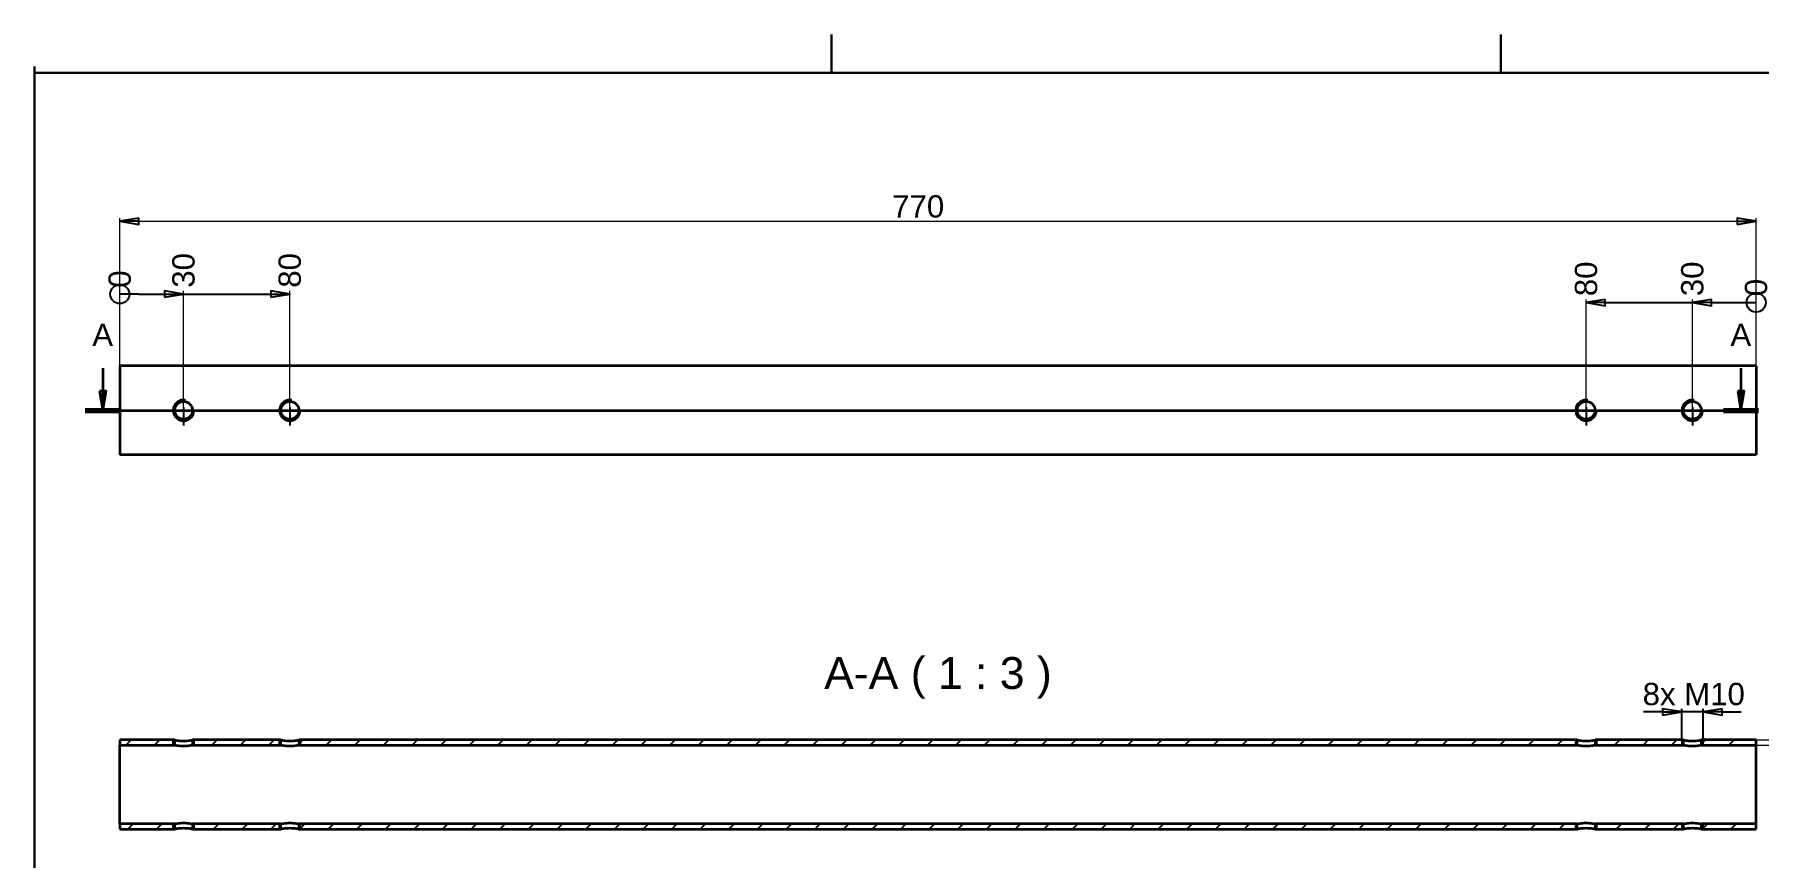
# Paper-space layout 'Blatt_1' of a CAD drawing. Header units: millimetres. Extents: x 30 to 1247, y 29 to 879.
# Drawn here: x 30 to 841, y 492 to 879 of the extents above; entities that cross this region are included whole.
import ezdxf

# ---------------------------------------------------------------- set-up
doc = ezdxf.new("R2010")
doc.units = ezdxf.units.MM
doc.header["$LTSCALE"] = 3
for name, color, linetype, lineweight in [('AM_0', 7, 'Continuous', 35), ('AM_10', 7, 'Continuous', 35), ('AM_6', 7, 'Continuous', 35)]:
    doc.layers.add(name, color=color, linetype=linetype, lineweight=lineweight)
for name, color, linetype, lineweight, true_color in [('AM_4', 3, 'Continuous', 25, 0x00ff00), ('AM_5', 3, 'Continuous', 25, 0x00ff00), ('AM_7', 4, 'Continuous', 25, 0x00ffff), ('AM_8', 1, 'Continuous', 25, 0xff0000), ('Skizziergeometrie(Böma)', 179, 'Continuous', 30, 0x262659)]:
    doc.layers.add(name, color=color, linetype=linetype, lineweight=lineweight, true_color=true_color)
doc.styles.add('WEC-3_5', font='arial.ttf')
doc.styles.add('WEC-5', font='arial.ttf')
doc.dimstyles.new('WEC_BEM', dxfattribs={"dimscale": 3, "dimtxt": 3.5, "dimasz": 3, "dimexe": 0.5, "dimexo": 0, "dimgap": 0.5, "dimtad": 1, "dimrnd": 1e-08, "dimtxsty": 'WEC-3_5', "dimblk": 'Filled-1', "dimcen": 0.09, "dimdle": 12, "dimclrd": 256, "dimclre": 256, "dimclrt": 7, "dimadec": 1, "dimazin": 2, "dimtfac": 0.571429, "dimtdec": 3, "dimtmove": 0, "dimatfit": 3, "dimldrblk": 'Filled-1', "dimfxl": 1, "dimtolj": 1, "dimlwd": 15, "dimlwe": 15, "dimarcsym": 0})
pattern_1 = [(45, (0, 0), (-6.73519, 6.73519), [])]

# ---------------------------------------------------------------- blocks, each defined once
blk = doc.blocks.new('Ränder A3')
at = {"layer": 'Skizziergeometrie(Böma)'}
for q in [(410, 287), (10, 10)]:
    blk.add_line((10, 287), q, dxfattribs=at)
blk = doc.blocks.new('Faltmarken_A3')
at = {"layer": 'Skizziergeometrie(Böma)'}
for p, q in [((125, 0), (125, 6)), ((230, 0), (230, 6)), ((0, 0), (0, 1))]:
    blk.add_line(p, q, dxfattribs=at)
blk = doc.blocks.new('2DTransSchnitt0')
at = {"layer": 'AM_10', "linetype": 'Continuous'}
for p, q in [((20.72, 240.63), (20.72, 237.03)), ((277.66, 240.63), (277.66, 237.03)), ((20.22, 237.03), (20.72, 234.03)), ((21.22, 237.03), (20.22, 237.03)), ((20.72, 237.03), (20.72, 234.03)), ((20.72, 234.03), (21.22, 237.03)), ((277.16, 237.03), (277.66, 234.03)), ((278.16, 237.03), (277.16, 237.03)), ((277.66, 237.03), (277.66, 234.03)), ((277.66, 234.03), (278.16, 237.03)), ((17.97, 234.03), (280.4, 234.03))]:
    blk.add_line(p, q, dxfattribs=at)
at = {"layer": 'AM_10', "linetype": 'Continuous', "lineweight": 70}
for p, q in [((17.97, 234.03), (23.46, 234.03)), ((274.91, 234.03), (280.4, 234.03))]:
    blk.add_line(p, q, dxfattribs=at)
at = {"layer": 'AM_10', "linetype": 'Continuous', "flags": 128}
for points in [[(20.22, 237.03), (20.72, 234.03), (21.22, 237.03), (20.22, 237.03)], [(277.16, 237.03), (277.66, 234.03), (278.16, 237.03), (277.16, 237.03)]]:
    blk.add_lwpolyline(points, dxfattribs=at)
at = {"layer": 'AM_10'}
for points in [[(20.22, 237.03), (20.72, 234.03), (21.22, 237.03), (20.22, 237.03)], [(277.16, 237.03), (277.66, 234.03), (278.16, 237.03), (277.16, 237.03)]]:
    blk.add_solid(points, dxfattribs=at)
at = {"layer": 'AM_10', "char_height": 3.5, "attachment_point": 7, "style": 'WEC-3_5'}
for insert in [(19.07, 244.13), (276.02, 244.13)]:
    blk.add_mtext('A', dxfattribs=dict(at, insert=insert))
blk = doc.blocks.new('Filled-1')
at = {"color": 0}
for p, q in [((0, 0), (-1, 0.167)), ((-1, 0.167), (-1, -0.167)), ((-1, 0), (0, 0)), ((-1, -0.167), (0, 0))]:
    blk.add_line(p, q, dxfattribs=at)
at = {"color": 0, "flags": 128}
blk.add_lwpolyline([(-1, -0.167), (0, 0), (-1, 0.167), (-1, -0.167)], dxfattribs=at)
at = {"color": 0}
blk.add_solid([(-1, -0.167), (0, 0), (-1, 0.167), (-1, -0.167)], dxfattribs=at)
blk = doc.blocks.new('*D22')
at = {"layer": 'AM_5', "linetype": 'Continuous', "lineweight": 15, "transparency": 16777216}
for p, q in [((70.16, 723.09), (70.16, 792.62)), ((79.16, 791.12), (831.16, 791.12)), ((840.16, 723.09), (840.16, 792.62))]:
    blk.add_line(p, q, dxfattribs=at)
at = {"layer": 'Defpoints', "color": 0, "linetype": 'Continuous', "transparency": 16777216}
for p in [(840.16, 791.12), (70.16, 723.09), (840.16, 723.09)]:
    blk.add_point(p, dxfattribs=at)
at = {"layer": 'AM_5', "linetype": 'Continuous', "lineweight": 15, "transparency": 16777216, "xscale": 9, "yscale": 9, "zscale": 9, "rotation": 180}
blk.add_blockref('Filled-1', (70.16, 791.12), dxfattribs=at)
at = {"layer": 'AM_5', "linetype": 'Continuous', "lineweight": 15, "transparency": 16777216, "xscale": 9, "yscale": 9, "zscale": 9}
blk.add_blockref('Filled-1', (840.16, 791.12), dxfattribs=at)
at = {"layer": 'AM_5', "color": 7, "linetype": 'Continuous', "lineweight": 18, "transparency": 16777216, "insert": (433.62, 803.34), "char_height": 10.5, "attachment_point": 1, "style": 'WEC-3_5'}
blk.add_mtext('\\A1;770', dxfattribs=at)
blk = doc.blocks.new('*D23')
at = {"layer": 'AM_5', "linetype": 'Continuous', "lineweight": 15, "transparency": 16777216}
blk.add_line((70.16, 723.09), (70.16, 758.31), dxfattribs=at)
at = {"layer": 'Defpoints', "color": 0, "linetype": 'Continuous', "transparency": 16777216}
for p in [(70.16, 758.31), (70.16, 723.09), (70.16, 723.09)]:
    blk.add_point(p, dxfattribs=at)
at = {"layer": 'AM_5', "color": 7, "linetype": 'Continuous', "lineweight": 18, "transparency": 16777216, "insert": (70.16, 759.81), "char_height": 10.5, "attachment_point": 4, "rotation": 90, "style": 'WEC-3_5'}
blk.add_mtext('\\A1;0', dxfattribs=at)
blk = doc.blocks.new('*D24')
at = {"layer": 'AM_5', "linetype": 'Continuous', "lineweight": 15, "transparency": 16777216}
blk.add_line((100.16, 702.09), (100.16, 758.31), dxfattribs=at)
at = {"layer": 'Defpoints', "color": 0, "linetype": 'Continuous', "transparency": 16777216}
for p in [(100.16, 758.31), (70.16, 723.09), (100.16, 702.09)]:
    blk.add_point(p, dxfattribs=at)
at = {"layer": 'AM_5', "color": 7, "linetype": 'Continuous', "lineweight": 18, "transparency": 16777216, "insert": (100.16, 759.81), "char_height": 10.5, "attachment_point": 4, "rotation": 90, "style": 'WEC-3_5'}
blk.add_mtext('\\A1;30', dxfattribs=at)
blk = doc.blocks.new('*D25')
at = {"layer": 'AM_5', "linetype": 'Continuous', "lineweight": 15, "transparency": 16777216}
blk.add_line((150.16, 702.09), (150.16, 758.31), dxfattribs=at)
at = {"layer": 'Defpoints', "color": 0, "linetype": 'Continuous', "transparency": 16777216}
for p in [(150.16, 758.31), (70.16, 723.09), (150.16, 702.09)]:
    blk.add_point(p, dxfattribs=at)
at = {"layer": 'AM_5', "color": 7, "linetype": 'Continuous', "lineweight": 18, "transparency": 16777216, "insert": (150.16, 759.81), "char_height": 10.5, "attachment_point": 4, "rotation": 90, "style": 'WEC-3_5'}
blk.add_mtext('\\A1;80', dxfattribs=at)
blk = doc.blocks.new('2DTransSymbol1')
at = {"layer": 'AM_5'}
for p, q in [((26.39, 252.27), (23.39, 252.27)), ((26.39, 252.27), (30.39, 252.27)), ((33.39, 252.27), (30.39, 252.77)), ((30.39, 252.77), (30.39, 251.77)), ((30.39, 252.27), (33.39, 252.27)), ((30.39, 251.77), (33.39, 252.27)), ((33.39, 252.27), (47.05, 252.27)), ((50.05, 252.27), (47.05, 252.77)), ((47.05, 252.77), (47.05, 251.77)), ((47.05, 252.27), (50.05, 252.27)), ((47.05, 251.77), (50.05, 252.27))]:
    blk.add_line(p, q, dxfattribs=at)
at = {"layer": 'AM_5', "flags": 128}
for points in [[(30.39, 251.77), (33.39, 252.27), (30.39, 252.77), (30.39, 251.77)], [(47.05, 251.77), (50.05, 252.27), (47.05, 252.77), (47.05, 251.77)]]:
    blk.add_lwpolyline(points, dxfattribs=at)
at = {"layer": 'AM_5'}
blk.add_circle((23.39, 252.27), 1.5, dxfattribs=at)
for points in [[(30.39, 251.77), (33.39, 252.27), (30.39, 252.77), (30.39, 251.77)], [(47.05, 251.77), (50.05, 252.27), (47.05, 252.77), (47.05, 251.77)]]:
    blk.add_solid(points, dxfattribs=at)
blk = doc.blocks.new('*D27')
at = {"layer": 'AM_5', "linetype": 'Continuous', "lineweight": 15, "transparency": 16777216}
blk.add_line((840.16, 723.09), (840.16, 754.33), dxfattribs=at)
at = {"layer": 'Defpoints', "color": 0, "linetype": 'Continuous', "transparency": 16777216}
for p in [(840.16, 754.33), (840.16, 723.09), (840.16, 723.09)]:
    blk.add_point(p, dxfattribs=at)
at = {"layer": 'AM_5', "color": 7, "linetype": 'Continuous', "lineweight": 18, "transparency": 16777216, "insert": (840.16, 755.83), "char_height": 10.5, "attachment_point": 4, "rotation": 90, "style": 'WEC-3_5'}
blk.add_mtext('\\A1;0', dxfattribs=at)
blk = doc.blocks.new('*D28')
at = {"layer": 'AM_5', "linetype": 'Continuous', "lineweight": 15, "transparency": 16777216}
blk.add_line((810.16, 702.09), (810.16, 754.33), dxfattribs=at)
at = {"layer": 'Defpoints', "color": 0, "linetype": 'Continuous', "transparency": 16777216}
for p in [(810.16, 754.33), (840.16, 723.09), (810.16, 702.09)]:
    blk.add_point(p, dxfattribs=at)
at = {"layer": 'AM_5', "color": 7, "linetype": 'Continuous', "lineweight": 18, "transparency": 16777216, "insert": (810.16, 755.83), "char_height": 10.5, "attachment_point": 4, "rotation": 90, "style": 'WEC-3_5'}
blk.add_mtext('\\A1;30', dxfattribs=at)
blk = doc.blocks.new('*D29')
at = {"layer": 'AM_5', "linetype": 'Continuous', "lineweight": 15, "transparency": 16777216}
blk.add_line((760.16, 702.09), (760.16, 754.33), dxfattribs=at)
at = {"layer": 'Defpoints', "color": 0, "linetype": 'Continuous', "transparency": 16777216}
for p in [(760.16, 754.33), (840.16, 723.09), (760.16, 702.09)]:
    blk.add_point(p, dxfattribs=at)
at = {"layer": 'AM_5', "color": 7, "linetype": 'Continuous', "lineweight": 18, "transparency": 16777216, "insert": (760.16, 755.83), "char_height": 10.5, "attachment_point": 4, "rotation": 90, "style": 'WEC-3_5'}
blk.add_mtext('\\A1;80', dxfattribs=at)
blk = doc.blocks.new('2DTransSymbol2')
at = {"layer": 'AM_5'}
for p, q in [((256.39, 251.44), (253.39, 250.94)), ((256.39, 250.94), (253.39, 250.94)), ((253.39, 250.94), (256.39, 250.44)), ((256.39, 250.44), (256.39, 251.44)), ((256.39, 250.94), (270.05, 250.94)), ((273.05, 251.44), (270.05, 250.94)), ((273.05, 250.94), (270.05, 250.94)), ((270.05, 250.94), (273.05, 250.44)), ((273.05, 250.44), (273.05, 251.44)), ((273.05, 250.94), (277.05, 250.94)), ((277.05, 250.94), (280.05, 250.94))]:
    blk.add_line(p, q, dxfattribs=at)
at = {"layer": 'AM_5', "flags": 128}
for points in [[(256.39, 251.44), (253.39, 250.94), (256.39, 250.44), (256.39, 251.44)], [(273.05, 251.44), (270.05, 250.94), (273.05, 250.44), (273.05, 251.44)]]:
    blk.add_lwpolyline(points, dxfattribs=at)
at = {"layer": 'AM_5'}
blk.add_circle((280.05, 250.94), 1.5, dxfattribs=at)
for points in [[(256.39, 251.44), (253.39, 250.94), (256.39, 250.44), (256.39, 251.44)], [(273.05, 251.44), (270.05, 250.94), (273.05, 250.44), (273.05, 251.44)]]:
    blk.add_solid(points, dxfattribs=at)
blk = doc.blocks.new('*D31')
at = {"layer": 'AM_5', "linetype": 'Continuous', "lineweight": 15, "transparency": 16777216}
for p, q in [((876.16, 555.96), (876.16, 564.96)), ((840.16, 546.96), (877.66, 546.96)), ((840.16, 544.46), (877.66, 544.46)), ((876.16, 546.96), (876.16, 544.46)), ((876.16, 535.46), (876.16, 526.46))]:
    blk.add_line(p, q, dxfattribs=at)
at = {"layer": 'Defpoints', "color": 0, "linetype": 'Continuous', "transparency": 16777216}
for p in [(840.16, 546.96), (840.16, 544.46), (876.16, 544.46)]:
    blk.add_point(p, dxfattribs=at)
at = {"layer": 'AM_5', "linetype": 'Continuous', "lineweight": 15, "transparency": 16777216, "xscale": 9, "yscale": 9, "zscale": 9}
for p, rotation in [((876.16, 546.96), 270), ((876.16, 544.46), 90)]:
    blk.add_blockref('Filled-1', p, dxfattribs=dict(at, rotation=rotation))
at = {"layer": 'AM_5', "color": 7, "linetype": 'Continuous', "lineweight": 18, "transparency": 16777216, "insert": (862.04, 536.02), "char_height": 10.5, "attachment_point": 1, "rotation": 90, "style": 'WEC-3_5'}
blk.add_mtext('\\A1;2,5', dxfattribs=at)
blk = doc.blocks.new('Bohrungsinfo1')
at = {"layer": 'AM_5', "linetype": 'Continuous', "lineweight": 25}
for p, q in [((265.39, 186.73), (262.39, 186.73)), ((268.39, 186.73), (265.39, 187.23)), ((265.39, 187.23), (265.39, 186.23)), ((265.39, 186.73), (268.39, 186.73)), ((265.39, 186.23), (268.39, 186.73)), ((268.39, 182.32), (268.39, 187.23)), ((271.72, 186.73), (268.39, 186.73)), ((274.72, 187.23), (271.72, 186.73)), ((271.72, 182.32), (271.72, 187.23)), ((274.72, 186.73), (271.72, 186.73)), ((271.72, 186.73), (274.72, 186.23)), ((274.72, 186.23), (274.72, 187.23)), ((274.72, 186.73), (277.72, 186.73))]:
    blk.add_line(p, q, dxfattribs=at)
at = {"layer": 'AM_5', "linetype": 'Continuous', "lineweight": 25, "flags": 128}
for points in [[(265.39, 186.23), (268.39, 186.73), (265.39, 187.23), (265.39, 186.23)], [(274.72, 187.23), (271.72, 186.73), (274.72, 186.23), (274.72, 187.23)]]:
    blk.add_lwpolyline(points, dxfattribs=at)
at = {"layer": 'AM_5'}
for points in [[(265.39, 186.23), (268.39, 186.73), (265.39, 187.23), (265.39, 186.23)], [(274.72, 187.23), (271.72, 186.73), (274.72, 186.23), (274.72, 187.23)]]:
    blk.add_solid(points, dxfattribs=at)
at = {"layer": 'AM_5', "color": 7, "insert": (262.25, 187.73), "char_height": 3.5, "attachment_point": 7, "style": 'WEC-3_5'}
blk.add_mtext('8x M10', dxfattribs=at)

psp = doc.layouts.new('Blatt_1')

# ---------------------------------------------------------------- hatches: boundary and pattern name
at = {"layer": 'AM_8'}
h = psp.add_hatch(dxfattribs=at)
h.set_pattern_fill('ANSI31', color=256, scale=76.2, style=0)
h.set_pattern_definition(pattern_1)
h.paths.add_polyline_path([(95.9746, 544.457), (95.9746, 546.957), (70.1626, 546.957), (70.1626, 544.457)])
h = psp.add_hatch(dxfattribs=at)
h.set_pattern_fill('ANSI31', color=256, scale=76.2, style=0)
h.set_pattern_definition(pattern_1)
h.paths.add_polyline_path([(145.9746, 544.457), (145.9746, 546.957), (104.3506, 546.957), (104.3506, 544.457)])
h = psp.add_hatch(dxfattribs=at)
h.set_pattern_fill('ANSI31', color=256, scale=76.2, style=0)
h.set_pattern_definition(pattern_1)
h.paths.add_polyline_path([(755.9746, 544.457), (755.9746, 546.957), (154.3506, 546.957), (154.3506, 544.457)])
h = psp.add_hatch(dxfattribs=at)
h.set_pattern_fill('ANSI31', color=256, scale=76.2, style=0)
h.set_pattern_definition(pattern_1)
h.paths.add_polyline_path([(764.3506, 546.957), (764.3506, 544.457), (805.9746, 544.457), (805.9746, 546.957)])
h = psp.add_hatch(dxfattribs=at)
h.set_pattern_fill('ANSI31', color=256, scale=76.2, style=0)
h.set_pattern_definition(pattern_1)
h.paths.add_polyline_path([(814.3506, 546.957), (814.3506, 544.457), (840.1626, 544.457), (840.1626, 546.957)])
h = psp.add_hatch(dxfattribs=at)
h.set_pattern_fill('ANSI31', color=256, scale=76.2, style=0)
h.set_pattern_definition(pattern_1)
h.paths.add_polyline_path([(95.9746, 504.957), (95.9746, 507.457), (70.1626, 507.457), (70.1626, 504.957)])
h = psp.add_hatch(dxfattribs=at)
h.set_pattern_fill('ANSI31', color=256, scale=76.2, style=0)
h.set_pattern_definition(pattern_1)
h.paths.add_polyline_path([(145.9746, 504.957), (145.9746, 507.457), (104.3506, 507.457), (104.3506, 504.957)])
h = psp.add_hatch(dxfattribs=at)
h.set_pattern_fill('ANSI31', color=256, scale=76.2, style=0)
h.set_pattern_definition(pattern_1)
h.paths.add_polyline_path([(755.9746, 504.957), (755.9746, 507.457), (154.3506, 507.457), (154.3506, 504.957)])
h = psp.add_hatch(dxfattribs=at)
h.set_pattern_fill('ANSI31', color=256, scale=76.2, style=0)
h.set_pattern_definition(pattern_1)
h.paths.add_polyline_path([(764.3506, 507.457), (764.3506, 504.957), (805.9746, 504.957), (805.9746, 507.457)])
h = psp.add_hatch(dxfattribs=at)
h.set_pattern_fill('ANSI31', color=256, scale=76.2, style=0)
h.set_pattern_definition(pattern_1)
h.paths.add_polyline_path([(814.3506, 507.457), (814.3506, 504.957), (840.1626, 504.957), (840.1626, 507.457)])

# ---------------------------------------------------------------- linework, layer by layer
at = {"layer": 'AM_0'}
for p, q in [((70.1626, 723.0918), (70.1626, 681.0918)), ((840.1626, 723.0918), (70.1626, 723.0918)), ((840.1626, 723.0918), (840.1626, 681.0918)), ((840.1626, 681.0918), (70.1626, 681.0918)), ((95.9746, 546.957), (70.1626, 546.957)), ((70.1626, 546.957), (70.1626, 544.457)), ((70.1626, 544.457), (95.9746, 544.457)), ((70.1626, 507.457), (70.1626, 544.457)), ((95.9746, 544.457), (95.9746, 546.957)), ((145.9746, 546.957), (104.3506, 546.957)), ((104.3506, 546.957), (104.3506, 544.457)), ((104.3506, 544.457), (145.9746, 544.457)), ((145.9746, 544.457), (145.9746, 546.957)), ((755.9746, 546.957), (154.3506, 546.957)), ((154.3506, 546.957), (154.3506, 544.457)), ((154.3506, 544.457), (755.9746, 544.457)), ((755.9746, 544.457), (755.9746, 546.957)), ((764.3506, 546.957), (764.3506, 544.457)), ((805.9746, 546.957), (764.3506, 546.957)), ((764.3506, 544.457), (805.9746, 544.457)), ((805.9746, 544.457), (805.9746, 546.957)), ((814.3506, 546.957), (814.3506, 544.457)), ((840.1626, 546.957), (814.3506, 546.957)), ((814.3506, 544.457), (840.1626, 544.457)), ((840.1626, 544.457), (840.1626, 546.957)), ((840.1626, 507.457), (840.1626, 544.457)), ((95.9746, 507.457), (70.1626, 507.457)), ((70.1626, 507.457), (70.1626, 504.957)), ((70.1626, 504.957), (95.9746, 504.957)), ((95.9746, 504.957), (95.9746, 507.457)), ((145.9746, 507.457), (104.3506, 507.457)), ((104.3506, 507.457), (104.3506, 504.957)), ((104.3506, 504.957), (145.9746, 504.957)), ((145.9746, 504.957), (145.9746, 507.457)), ((755.9746, 507.457), (154.3506, 507.457)), ((154.3506, 507.457), (154.3506, 504.957)), ((154.3506, 504.957), (755.9746, 504.957)), ((755.9746, 504.957), (755.9746, 507.457)), ((764.3506, 507.457), (764.3506, 504.957)), ((805.9746, 507.457), (764.3506, 507.457)), ((764.3506, 504.957), (805.9746, 504.957)), ((805.9746, 504.957), (805.9746, 507.457)), ((814.3506, 507.457), (814.3506, 504.957)), ((840.1626, 507.457), (814.3506, 507.457)), ((814.3506, 504.957), (840.1626, 504.957)), ((840.1626, 504.957), (840.1626, 507.457))]:
    psp.add_line(p, q, dxfattribs=at)
for points, knots in [([(95.9746, 702.0918), (95.9746, 702.6191), (96.0803, 703.1807), (96.5081, 704.2121), (96.8302, 704.6821), (97.5723, 705.4242), (98.0423, 705.7463), (99.0737, 706.1741), (99.6352, 706.2798), (100.1626, 706.2798), (100.69, 706.2798), (101.2516, 706.1741), (102.283, 705.7463), (102.7529, 705.4242), (103.495, 704.6821), (103.8171, 704.2121), (104.2449, 703.1807), (104.3506, 702.6191), (104.3506, 702.0918)], [1.89856253, 1.89856253, 1.89856253, 1.89856253, 2.0567717, 2.0567717, 2.21498086, 2.21498086, 2.37319879, 2.37319879, 2.53141671, 2.53141671, 2.53141671, 2.68963464, 2.68963464, 2.84785256, 2.84785256, 3.00606173, 3.00606173, 3.16427089, 3.16427089, 3.16427089, 3.16427089]), ([(145.9746, 702.0918), (145.9746, 702.6191), (146.0803, 703.1807), (146.5081, 704.2121), (146.8302, 704.6821), (147.5723, 705.4242), (148.0423, 705.7463), (149.0737, 706.1741), (149.6352, 706.2798), (150.1626, 706.2798), (150.69, 706.2798), (151.2516, 706.1741), (152.283, 705.7463), (152.7529, 705.4242), (153.495, 704.6821), (153.8171, 704.2121), (154.2449, 703.1807), (154.3506, 702.6191), (154.3506, 702.0918)], [1.89856253, 1.89856253, 1.89856253, 1.89856253, 2.0567717, 2.0567717, 2.21498086, 2.21498086, 2.37319879, 2.37319879, 2.53141671, 2.53141671, 2.53141671, 2.68963464, 2.68963464, 2.84785256, 2.84785256, 3.00606173, 3.00606173, 3.16427089, 3.16427089, 3.16427089, 3.16427089]), ([(755.9746, 702.0918), (755.9746, 702.6191), (756.0803, 703.1807), (756.5081, 704.2121), (756.8302, 704.6821), (757.5723, 705.4242), (758.0423, 705.7463), (759.0737, 706.1741), (759.6352, 706.2798), (760.1626, 706.2798), (760.69, 706.2798), (761.2516, 706.1741), (762.283, 705.7463), (762.7529, 705.4242), (763.495, 704.6821), (763.8171, 704.2121), (764.2449, 703.1807), (764.3506, 702.6191), (764.3506, 702.0918)], [1.89856253, 1.89856253, 1.89856253, 1.89856253, 2.0567717, 2.0567717, 2.21498086, 2.21498086, 2.37319879, 2.37319879, 2.53141671, 2.53141671, 2.53141671, 2.68963464, 2.68963464, 2.84785256, 2.84785256, 3.00606173, 3.00606173, 3.16427089, 3.16427089, 3.16427089, 3.16427089]), ([(805.9746, 702.0918), (805.9746, 702.6191), (806.0803, 703.1807), (806.5081, 704.2121), (806.8302, 704.6821), (807.5723, 705.4242), (808.0423, 705.7463), (809.0737, 706.1741), (809.6352, 706.2798), (810.1626, 706.2798), (810.69, 706.2798), (811.2516, 706.1741), (812.283, 705.7463), (812.7529, 705.4242), (813.495, 704.6821), (813.8171, 704.2121), (814.2449, 703.1807), (814.3506, 702.6191), (814.3506, 702.0918)], [1.89856253, 1.89856253, 1.89856253, 1.89856253, 2.0567717, 2.0567717, 2.21498086, 2.21498086, 2.37319879, 2.37319879, 2.53141671, 2.53141671, 2.53141671, 2.68963464, 2.68963464, 2.84785256, 2.84785256, 3.00606173, 3.00606173, 3.16427089, 3.16427089, 3.16427089, 3.16427089]), ([(104.3506, 702.0918), (104.3506, 701.5644), (104.2449, 701.0029), (103.8171, 699.9714), (103.495, 699.5014), (102.7529, 698.7594), (102.283, 698.4373), (101.2516, 698.0095), (100.69, 697.9038), (99.6352, 697.9038), (99.0737, 698.0095), (98.0423, 698.4373), (97.5723, 698.7594), (96.8302, 699.5014), (96.5081, 699.9714), (96.0803, 701.0029), (95.9746, 701.5644), (95.9746, 702.0918)], [0.63285418, 0.63285418, 0.63285418, 0.63285418, 0.79106334, 0.79106334, 0.9492725, 0.9492725, 1.10749043, 1.10749043, 1.26570836, 1.26570836, 1.42392628, 1.42392628, 1.58214421, 1.58214421, 1.74035337, 1.74035337, 1.89856253, 1.89856253, 1.89856253, 1.89856253]), ([(154.3506, 702.0918), (154.3506, 701.5644), (154.2449, 701.0029), (153.8171, 699.9714), (153.495, 699.5014), (152.7529, 698.7594), (152.283, 698.4373), (151.2516, 698.0095), (150.69, 697.9038), (149.6352, 697.9038), (149.0737, 698.0095), (148.0423, 698.4373), (147.5723, 698.7594), (146.8302, 699.5014), (146.5081, 699.9714), (146.0803, 701.0029), (145.9746, 701.5644), (145.9746, 702.0918)], [0.63285418, 0.63285418, 0.63285418, 0.63285418, 0.79106334, 0.79106334, 0.9492725, 0.9492725, 1.10749043, 1.10749043, 1.26570836, 1.26570836, 1.42392628, 1.42392628, 1.58214421, 1.58214421, 1.74035337, 1.74035337, 1.89856253, 1.89856253, 1.89856253, 1.89856253]), ([(764.3506, 702.0918), (764.3506, 701.5644), (764.2449, 701.0029), (763.8171, 699.9714), (763.495, 699.5014), (762.7529, 698.7594), (762.283, 698.4373), (761.2516, 698.0095), (760.69, 697.9038), (759.6352, 697.9038), (759.0737, 698.0095), (758.0423, 698.4373), (757.5723, 698.7594), (756.8302, 699.5014), (756.5081, 699.9714), (756.0803, 701.0029), (755.9746, 701.5644), (755.9746, 702.0918)], [0.63285418, 0.63285418, 0.63285418, 0.63285418, 0.79106334, 0.79106334, 0.9492725, 0.9492725, 1.10749043, 1.10749043, 1.26570836, 1.26570836, 1.42392628, 1.42392628, 1.58214421, 1.58214421, 1.74035337, 1.74035337, 1.89856253, 1.89856253, 1.89856253, 1.89856253]), ([(814.3506, 702.0918), (814.3506, 701.5644), (814.2449, 701.0029), (813.8171, 699.9714), (813.495, 699.5014), (812.7529, 698.7594), (812.283, 698.4373), (811.2516, 698.0095), (810.69, 697.9038), (809.6352, 697.9038), (809.0737, 698.0095), (808.0423, 698.4373), (807.5723, 698.7594), (806.8302, 699.5014), (806.5081, 699.9714), (806.0803, 701.0029), (805.9746, 701.5644), (805.9746, 702.0918)], [0.63285418, 0.63285418, 0.63285418, 0.63285418, 0.79106334, 0.79106334, 0.9492725, 0.9492725, 1.10749043, 1.10749043, 1.26570836, 1.26570836, 1.42392628, 1.42392628, 1.58214421, 1.58214421, 1.74035337, 1.74035337, 1.89856253, 1.89856253, 1.89856253, 1.89856253]), ([(95.9746, 546.957), (95.9746, 546.957), (96.0803, 546.9351), (96.5081, 546.8561), (96.8302, 546.8), (97.5723, 546.6943), (98.0423, 546.6377), (99.0737, 546.5576), (99.6352, 546.5352), (100.1626, 546.5352), (100.69, 546.5352), (101.2516, 546.5576), (102.283, 546.6377), (102.7529, 546.6943), (103.495, 546.8), (103.8171, 546.8561), (104.2449, 546.9351), (104.3506, 546.957), (104.3506, 546.957)], [1.89856253, 1.89856253, 1.89856253, 1.89856253, 2.0567717, 2.0567717, 2.21498086, 2.21498086, 2.37319879, 2.37319879, 2.53141671, 2.53141671, 2.53141671, 2.68963464, 2.68963464, 2.84785256, 2.84785256, 3.00606173, 3.00606173, 3.16427089, 3.16427089, 3.16427089, 3.16427089]), ([(100.1626, 543.9768), (99.6348, 543.9768), (99.073, 544.0024), (98.0418, 544.0939), (97.5721, 544.1583), (96.8305, 544.2786), (96.5085, 544.3423), (96.0805, 544.4322), (95.9746, 544.457), (95.9746, 544.457)], [0, 0, 0, 0, 0.158356197, 0.158356197, 0.316712394, 0.316712394, 0.475053867, 0.475053867, 0.63339534, 0.63339534, 0.63339534, 0.63339534]), ([(104.3506, 544.457), (104.3506, 544.457), (104.2448, 544.4322), (103.8168, 544.3423), (103.4948, 544.2786), (102.7532, 544.1583), (102.2835, 544.0939), (101.2522, 544.0024), (100.6905, 543.9768), (100.1626, 543.9768)], [1.900186021, 1.900186021, 1.900186021, 1.900186021, 2.058527494, 2.058527494, 2.216868968, 2.216868968, 2.375225165, 2.375225165, 2.533581362, 2.533581362, 2.533581362, 2.533581362]), ([(145.9746, 546.957), (145.9746, 546.957), (146.0803, 546.9351), (146.5081, 546.8561), (146.8302, 546.8), (147.5723, 546.6943), (148.0423, 546.6377), (149.0737, 546.5576), (149.6352, 546.5352), (150.1626, 546.5352), (150.69, 546.5352), (151.2516, 546.5576), (152.283, 546.6377), (152.7529, 546.6943), (153.495, 546.8), (153.8171, 546.8561), (154.2449, 546.9351), (154.3506, 546.957), (154.3506, 546.957)], [1.89856253, 1.89856253, 1.89856253, 1.89856253, 2.0567717, 2.0567717, 2.21498086, 2.21498086, 2.37319879, 2.37319879, 2.53141671, 2.53141671, 2.53141671, 2.68963464, 2.68963464, 2.84785256, 2.84785256, 3.00606173, 3.00606173, 3.16427089, 3.16427089, 3.16427089, 3.16427089]), ([(150.1626, 543.9768), (149.6348, 543.9768), (149.073, 544.0024), (148.0418, 544.0939), (147.5721, 544.1583), (146.8305, 544.2786), (146.5085, 544.3423), (146.0805, 544.4322), (145.9746, 544.457), (145.9746, 544.457)], [0, 0, 0, 0, 0.158356197, 0.158356197, 0.316712394, 0.316712394, 0.475053867, 0.475053867, 0.63339534, 0.63339534, 0.63339534, 0.63339534]), ([(154.3506, 544.457), (154.3506, 544.457), (154.2448, 544.4322), (153.8168, 544.3423), (153.4948, 544.2786), (152.7532, 544.1583), (152.2835, 544.0939), (151.2522, 544.0024), (150.6905, 543.9768), (150.1626, 543.9768)], [1.900186021, 1.900186021, 1.900186021, 1.900186021, 2.058527494, 2.058527494, 2.216868968, 2.216868968, 2.375225165, 2.375225165, 2.533581362, 2.533581362, 2.533581362, 2.533581362]), ([(755.9746, 546.957), (755.9746, 546.957), (756.0803, 546.9351), (756.5081, 546.8561), (756.8302, 546.8), (757.5723, 546.6943), (758.0423, 546.6377), (759.0737, 546.5576), (759.6352, 546.5352), (760.1626, 546.5352), (760.69, 546.5352), (761.2516, 546.5576), (762.283, 546.6377), (762.7529, 546.6943), (763.495, 546.8), (763.8171, 546.8561), (764.2449, 546.9351), (764.3506, 546.957), (764.3506, 546.957)], [1.89856253, 1.89856253, 1.89856253, 1.89856253, 2.0567717, 2.0567717, 2.21498086, 2.21498086, 2.37319879, 2.37319879, 2.53141671, 2.53141671, 2.53141671, 2.68963464, 2.68963464, 2.84785256, 2.84785256, 3.00606173, 3.00606173, 3.16427089, 3.16427089, 3.16427089, 3.16427089]), ([(760.1626, 543.9768), (759.6348, 543.9768), (759.073, 544.0024), (758.0418, 544.0939), (757.5721, 544.1583), (756.8305, 544.2786), (756.5085, 544.3423), (756.0805, 544.4322), (755.9746, 544.457), (755.9746, 544.457)], [0, 0, 0, 0, 0.158356197, 0.158356197, 0.316712394, 0.316712394, 0.475053867, 0.475053867, 0.63339534, 0.63339534, 0.63339534, 0.63339534]), ([(764.3506, 544.457), (764.3506, 544.457), (764.2448, 544.4322), (763.8168, 544.3423), (763.4948, 544.2786), (762.7532, 544.1583), (762.2835, 544.0939), (761.2522, 544.0024), (760.6905, 543.9768), (760.1626, 543.9768)], [1.900186021, 1.900186021, 1.900186021, 1.900186021, 2.058527494, 2.058527494, 2.216868968, 2.216868968, 2.375225165, 2.375225165, 2.533581362, 2.533581362, 2.533581362, 2.533581362]), ([(805.9746, 546.957), (805.9746, 546.957), (806.0803, 546.9351), (806.5081, 546.8561), (806.8302, 546.8), (807.5723, 546.6943), (808.0423, 546.6377), (809.0737, 546.5576), (809.6352, 546.5352), (810.1626, 546.5352), (810.69, 546.5352), (811.2516, 546.5576), (812.283, 546.6377), (812.7529, 546.6943), (813.495, 546.8), (813.8171, 546.8561), (814.2449, 546.9351), (814.3506, 546.957), (814.3506, 546.957)], [1.89856253, 1.89856253, 1.89856253, 1.89856253, 2.0567717, 2.0567717, 2.21498086, 2.21498086, 2.37319879, 2.37319879, 2.53141671, 2.53141671, 2.53141671, 2.68963464, 2.68963464, 2.84785256, 2.84785256, 3.00606173, 3.00606173, 3.16427089, 3.16427089, 3.16427089, 3.16427089]), ([(810.1626, 543.9768), (809.6348, 543.9768), (809.073, 544.0024), (808.0418, 544.0939), (807.5721, 544.1583), (806.8305, 544.2786), (806.5085, 544.3423), (806.0805, 544.4322), (805.9746, 544.457), (805.9746, 544.457)], [0, 0, 0, 0, 0.158356197, 0.158356197, 0.316712394, 0.316712394, 0.475053867, 0.475053867, 0.63339534, 0.63339534, 0.63339534, 0.63339534]), ([(814.3506, 544.457), (814.3506, 544.457), (814.2448, 544.4322), (813.8168, 544.3423), (813.4948, 544.2786), (812.7532, 544.1583), (812.2835, 544.0939), (811.2522, 544.0024), (810.6905, 543.9768), (810.1626, 543.9768)], [1.900186021, 1.900186021, 1.900186021, 1.900186021, 2.058527494, 2.058527494, 2.216868968, 2.216868968, 2.375225165, 2.375225165, 2.533581362, 2.533581362, 2.533581362, 2.533581362]), ([(95.9746, 507.457), (95.9746, 507.457), (96.0805, 507.4819), (96.5085, 507.5717), (96.8305, 507.6355), (97.5721, 507.7557), (98.0418, 507.8202), (99.073, 507.9117), (99.6348, 507.9373), (100.6905, 507.9373), (101.2522, 507.9117), (102.2835, 507.8202), (102.7532, 507.7557), (103.4948, 507.6355), (103.8168, 507.5717), (104.2448, 507.4819), (104.3506, 507.457), (104.3506, 507.457)], [0.63339534, 0.63339534, 0.63339534, 0.63339534, 0.79173681, 0.79173681, 0.95007829, 0.95007829, 1.10843448, 1.10843448, 1.26679068, 1.26679068, 1.42514688, 1.42514688, 1.58350307, 1.58350307, 1.74184455, 1.74184455, 1.90018602, 1.90018602, 1.90018602, 1.90018602]), ([(104.3506, 504.957), (104.3506, 504.957), (104.2449, 504.9789), (103.8171, 505.0579), (103.495, 505.114), (102.7529, 505.2197), (102.283, 505.2763), (101.2516, 505.3565), (100.69, 505.3789), (99.6352, 505.3789), (99.0737, 505.3565), (98.0423, 505.2763), (97.5723, 505.2197), (96.8302, 505.114), (96.5081, 505.0579), (96.0803, 504.9789), (95.9746, 504.957), (95.9746, 504.957)], [0.63285418, 0.63285418, 0.63285418, 0.63285418, 0.79106334, 0.79106334, 0.9492725, 0.9492725, 1.10749043, 1.10749043, 1.26570836, 1.26570836, 1.42392628, 1.42392628, 1.58214421, 1.58214421, 1.74035337, 1.74035337, 1.89856253, 1.89856253, 1.89856253, 1.89856253]), ([(145.9746, 507.457), (145.9746, 507.457), (146.0805, 507.4819), (146.5085, 507.5717), (146.8305, 507.6355), (147.5721, 507.7557), (148.0418, 507.8202), (149.073, 507.9117), (149.6348, 507.9373), (150.6905, 507.9373), (151.2522, 507.9117), (152.2835, 507.8202), (152.7532, 507.7557), (153.4948, 507.6355), (153.8168, 507.5717), (154.2448, 507.4819), (154.3506, 507.457), (154.3506, 507.457)], [0.63339534, 0.63339534, 0.63339534, 0.63339534, 0.79173681, 0.79173681, 0.95007829, 0.95007829, 1.10843448, 1.10843448, 1.26679068, 1.26679068, 1.42514688, 1.42514688, 1.58350307, 1.58350307, 1.74184455, 1.74184455, 1.90018602, 1.90018602, 1.90018602, 1.90018602]), ([(154.3506, 504.957), (154.3506, 504.957), (154.2449, 504.9789), (153.8171, 505.0579), (153.495, 505.114), (152.7529, 505.2197), (152.283, 505.2763), (151.2516, 505.3565), (150.69, 505.3789), (149.6352, 505.3789), (149.0737, 505.3565), (148.0423, 505.2763), (147.5723, 505.2197), (146.8302, 505.114), (146.5081, 505.0579), (146.0803, 504.9789), (145.9746, 504.957), (145.9746, 504.957)], [0.63285418, 0.63285418, 0.63285418, 0.63285418, 0.79106334, 0.79106334, 0.9492725, 0.9492725, 1.10749043, 1.10749043, 1.26570836, 1.26570836, 1.42392628, 1.42392628, 1.58214421, 1.58214421, 1.74035337, 1.74035337, 1.89856253, 1.89856253, 1.89856253, 1.89856253]), ([(755.9746, 507.457), (755.9746, 507.457), (756.0805, 507.4819), (756.5085, 507.5717), (756.8305, 507.6355), (757.5721, 507.7557), (758.0418, 507.8202), (759.073, 507.9117), (759.6348, 507.9373), (760.6905, 507.9373), (761.2522, 507.9117), (762.2835, 507.8202), (762.7532, 507.7557), (763.4948, 507.6355), (763.8168, 507.5717), (764.2448, 507.4819), (764.3506, 507.457), (764.3506, 507.457)], [0.63339534, 0.63339534, 0.63339534, 0.63339534, 0.79173681, 0.79173681, 0.95007829, 0.95007829, 1.10843448, 1.10843448, 1.26679068, 1.26679068, 1.42514688, 1.42514688, 1.58350307, 1.58350307, 1.74184455, 1.74184455, 1.90018602, 1.90018602, 1.90018602, 1.90018602]), ([(764.3506, 504.957), (764.3506, 504.957), (764.2449, 504.9789), (763.8171, 505.0579), (763.495, 505.114), (762.7529, 505.2197), (762.283, 505.2763), (761.2516, 505.3565), (760.69, 505.3789), (759.6352, 505.3789), (759.0737, 505.3565), (758.0423, 505.2763), (757.5723, 505.2197), (756.8302, 505.114), (756.5081, 505.0579), (756.0803, 504.9789), (755.9746, 504.957), (755.9746, 504.957)], [0.63285418, 0.63285418, 0.63285418, 0.63285418, 0.79106334, 0.79106334, 0.9492725, 0.9492725, 1.10749043, 1.10749043, 1.26570836, 1.26570836, 1.42392628, 1.42392628, 1.58214421, 1.58214421, 1.74035337, 1.74035337, 1.89856253, 1.89856253, 1.89856253, 1.89856253]), ([(805.9746, 507.457), (805.9746, 507.457), (806.0805, 507.4819), (806.5085, 507.5717), (806.8305, 507.6355), (807.5721, 507.7557), (808.0418, 507.8202), (809.073, 507.9117), (809.6348, 507.9373), (810.6905, 507.9373), (811.2522, 507.9117), (812.2835, 507.8202), (812.7532, 507.7557), (813.4948, 507.6355), (813.8168, 507.5717), (814.2448, 507.4819), (814.3506, 507.457), (814.3506, 507.457)], [0.63339534, 0.63339534, 0.63339534, 0.63339534, 0.79173681, 0.79173681, 0.95007829, 0.95007829, 1.10843448, 1.10843448, 1.26679068, 1.26679068, 1.42514688, 1.42514688, 1.58350307, 1.58350307, 1.74184455, 1.74184455, 1.90018602, 1.90018602, 1.90018602, 1.90018602]), ([(814.3506, 504.957), (814.3506, 504.957), (814.2449, 504.9789), (813.8171, 505.0579), (813.495, 505.114), (812.7529, 505.2197), (812.283, 505.2763), (811.2516, 505.3565), (810.69, 505.3789), (809.6352, 505.3789), (809.0737, 505.3565), (808.0423, 505.2763), (807.5723, 505.2197), (806.8302, 505.114), (806.5081, 505.0579), (806.0803, 504.9789), (805.9746, 504.957), (805.9746, 504.957)], [0.63285418, 0.63285418, 0.63285418, 0.63285418, 0.79106334, 0.79106334, 0.9492725, 0.9492725, 1.10749043, 1.10749043, 1.26570836, 1.26570836, 1.42392628, 1.42392628, 1.58214421, 1.58214421, 1.74035337, 1.74035337, 1.89856253, 1.89856253, 1.89856253, 1.89856253])]:
    psp.add_open_spline(points, degree=3, knots=knots, dxfattribs=at)
at = {"layer": 'AM_4'}
for p, q in [((95.1626, 546.957), (95.1626, 544.457)), ((105.1626, 544.457), (105.1626, 546.957)), ((145.1626, 546.957), (145.1626, 544.457)), ((155.1626, 544.457), (155.1626, 546.957)), ((755.1626, 546.957), (755.1626, 544.457)), ((765.1626, 544.457), (765.1626, 546.957)), ((805.1626, 546.957), (805.1626, 544.457)), ((815.1626, 544.457), (815.1626, 546.957)), ((95.1626, 507.457), (95.1626, 504.957)), ((105.1626, 504.957), (105.1626, 507.457)), ((145.1626, 507.457), (145.1626, 504.957)), ((155.1626, 504.957), (155.1626, 507.457)), ((755.1626, 507.457), (755.1626, 504.957)), ((765.1626, 504.957), (765.1626, 507.457)), ((805.1626, 507.457), (805.1626, 504.957)), ((815.1626, 504.957), (815.1626, 507.457))]:
    psp.add_line(p, q, dxfattribs=at)
for points in [[(100.1626, 707.0918), (99.5322, 707.0918), (98.8614, 706.9653), (97.6303, 706.4543), (97.0697, 706.0699), (96.1845, 705.1848), (95.8001, 704.6241), (95.2891, 703.3929), (95.1626, 702.7222), (95.1626, 701.4614), (95.2891, 700.7906), (95.8001, 699.5594), (96.1845, 698.9988), (97.0697, 698.1137), (97.6303, 697.7293), (98.8614, 697.2183), (99.5322, 697.0918), (100.7931, 697.0918), (101.4638, 697.2183), (102.695, 697.7293), (103.2556, 698.1137), (104.1407, 698.9988), (104.5251, 699.5594), (104.921, 700.5132), (105.0239, 700.8678), (105.0867, 701.2235)], [(150.1626, 707.0918), (149.5322, 707.0918), (148.8614, 706.9653), (147.6303, 706.4543), (147.0697, 706.0699), (146.1845, 705.1848), (145.8001, 704.6241), (145.2891, 703.3929), (145.1626, 702.7222), (145.1626, 701.4614), (145.2891, 700.7906), (145.8001, 699.5594), (146.1845, 698.9988), (147.0697, 698.1137), (147.6303, 697.7293), (148.8614, 697.2183), (149.5322, 697.0918), (150.7931, 697.0918), (151.4638, 697.2183), (152.695, 697.7293), (153.2556, 698.1137), (154.1407, 698.9988), (154.5251, 699.5594), (154.921, 700.5132), (155.0239, 700.8678), (155.0867, 701.2235)], [(760.1626, 707.0918), (759.5322, 707.0918), (758.8614, 706.9653), (757.6303, 706.4543), (757.0697, 706.0699), (756.1845, 705.1848), (755.8001, 704.6241), (755.2891, 703.3929), (755.1626, 702.7222), (755.1626, 701.4614), (755.2891, 700.7906), (755.8001, 699.5594), (756.1845, 698.9988), (757.0697, 698.1137), (757.6303, 697.7293), (758.8614, 697.2183), (759.5322, 697.0918), (760.7931, 697.0918), (761.4638, 697.2183), (762.695, 697.7293), (763.2556, 698.1137), (764.1407, 698.9988), (764.5251, 699.5594), (764.921, 700.5132), (765.0239, 700.8678), (765.0867, 701.2235)], [(810.1626, 707.0918), (809.5322, 707.0918), (808.8614, 706.9653), (807.6303, 706.4543), (807.0697, 706.0699), (806.1845, 705.1848), (805.8001, 704.6241), (805.2891, 703.3929), (805.1626, 702.7222), (805.1626, 701.4614), (805.2891, 700.7906), (805.8001, 699.5594), (806.1845, 698.9988), (807.0697, 698.1137), (807.6303, 697.7293), (808.8614, 697.2183), (809.5322, 697.0918), (810.7931, 697.0918), (811.4638, 697.2183), (812.695, 697.7293), (813.2556, 698.1137), (814.1407, 698.9988), (814.5251, 699.5594), (814.921, 700.5132), (815.0239, 700.8678), (815.0867, 701.2235)]]:
    psp.add_open_spline(points, degree=3, knots=[0, 0, 0, 0, 0.18913874, 0.18913874, 0.37827748, 0.37827748, 0.56739458, 0.56739458, 0.75651169, 0.75651169, 0.94562879, 0.94562879, 1.1347459, 1.1347459, 1.32388464, 1.32388464, 1.51302338, 1.51302338, 1.70216212, 1.70216212, 1.89130085, 1.89130085, 2.08041796, 2.08041796, 2.18432192, 2.18432192, 2.18432192, 2.18432192], dxfattribs=at)
for points in [[(101.0309, 707.0158), (100.7391, 707.0673), (100.4467, 707.0918), (100.1626, 707.0918)], [(151.0309, 707.0158), (150.7391, 707.0673), (150.4467, 707.0918), (150.1626, 707.0918)], [(761.0309, 707.0158), (760.7391, 707.0673), (760.4467, 707.0918), (760.1626, 707.0918)], [(811.0309, 707.0158), (810.7391, 707.0673), (810.4467, 707.0918), (810.1626, 707.0918)]]:
    psp.add_open_spline(points, degree=3, dxfattribs=at)
at = {"layer": 'AM_7'}
for p, q in [((101.6626, 702.0922), (98.6626, 702.0922)), ((100.1626, 703.5922), (100.1626, 694.9042)), ((151.6626, 702.0922), (148.6626, 702.0922)), ((150.1626, 703.5922), (150.1626, 694.9042)), ((761.6626, 702.0922), (758.6626, 702.0922)), ((760.1626, 703.5922), (760.1626, 694.9042)), ((811.6626, 702.0922), (808.6626, 702.0922)), ((810.1626, 703.5922), (810.1626, 694.9042))]:
    psp.add_line(p, q, dxfattribs=at)

# ---------------------------------------------------------------- block references
at = {"xscale": 3, "yscale": 3, "zscale": 3}
for name, p in [('Faltmarken_A3', (30, 861)), ('Ränder A3', (0, 0))]:
    psp.add_blockref(name, p, dxfattribs=at)
at = {"layer": 'AM_10', "xscale": 3, "yscale": 3, "zscale": 3}
psp.add_blockref('2DTransSchnitt0', (0, 0), dxfattribs=at)
at = {"layer": 'AM_5', "xscale": 3, "yscale": 3, "zscale": 3}
for name in ['2DTransSymbol1', '2DTransSymbol2', 'Bohrungsinfo1']:
    psp.add_blockref(name, (0, 0), dxfattribs=at)

# ---------------------------------------------------------------- texts
at = {"layer": 'AM_6', "color": 7, "insert": (401.5868, 566.4592), "char_height": 15, "attachment_point": 7, "style": 'WEC-5'}
psp.add_mtext('A-A ( 1 : 3 )', dxfattribs=at)

# ---------------------------------------------------------------- dimensions: what is measured, and where the dimension line sits
at = {"layer": 'AM_5', "linetype": 'Continuous', "lineweight": 18}
dim = psp.add_linear_dim(base=(840.1626, 791.115), p1=(70.1626, 723.0918), p2=(840.1626, 723.0918), dimstyle='WEC_BEM', override={"dimgap": 0.5, "dimdec": 2, "dimtol": 0, "dimlim": 0, "dimtp": 0, "dimtm": 0, "dimtdec": 3, "dimtofl": 0, "dimatfit": 1}, dxfattribs=at)
dim.commit()
dim.dimension.update_dxf_attribs({"geometry": '*D22', "text_midpoint": (445.1626, 791.115), "dimtype": 160})
for feature_location, offset, origin, picture, middle in [((100.1626, 702.0922), (0, 56.2153), (70.1626, 723.0918), '*D24', (100.1626, 767.3064)), ((150.1626, 702.0922), (0, 56.2153), (70.1626, 723.0918), '*D25', (150.1626, 767.3171)), ((760.1626, 702.0922), (0, 52.2386), (840.1626, 723.0918), '*D29', (760.1626, 763.3405)), ((810.1626, 702.0922), (0, 52.2386), (840.1626, 723.0918), '*D28', (810.1626, 763.3297)), ((70.1626197004, 723.0917760922), (0, 35.215649687), (70.1626197004, 723.0917760922), '*D23', (70.1626197004, 763.2310274362)), ((840.1626197004, 723.0917760922), (0, 31.2389685887), (840.1626197004, 723.0917760922), '*D27', (840.1626197004, 759.2543463379))]:
    dim = psp.add_ordinate_dim(feature_location=feature_location, offset=offset, dtype=1, origin=origin, dimstyle='WEC_BEM', override={"dimgap": 0.5, "dimtad": 0, "dimdec": 2, "dimtol": 0, "dimlim": 0, "dimtp": 0, "dimtm": 0, "dimtdec": 3}, dxfattribs=at)
    dim.commit()
    dim.dimension.update_dxf_attribs({"geometry": picture, "text_midpoint": middle})
dim = psp.add_linear_dim(base=(876.1626, 544.457), p1=(840.1626, 546.957), p2=(840.1626, 544.457), angle=90, dimstyle='WEC_BEM', override={"dimgap": 0.5, "dimdec": 2, "dimtol": 0, "dimlim": 0, "dimtp": 0, "dimtm": 0, "dimtdec": 3, "dimtofl": 1, "dimatfit": 1}, dxfattribs=at)
dim.commit()
dim.dimension.update_dxf_attribs({"geometry": '*D31', "text_midpoint": (876.1626, 545.707), "dimtype": 160})

doc.saveas('drawing.dxf')
